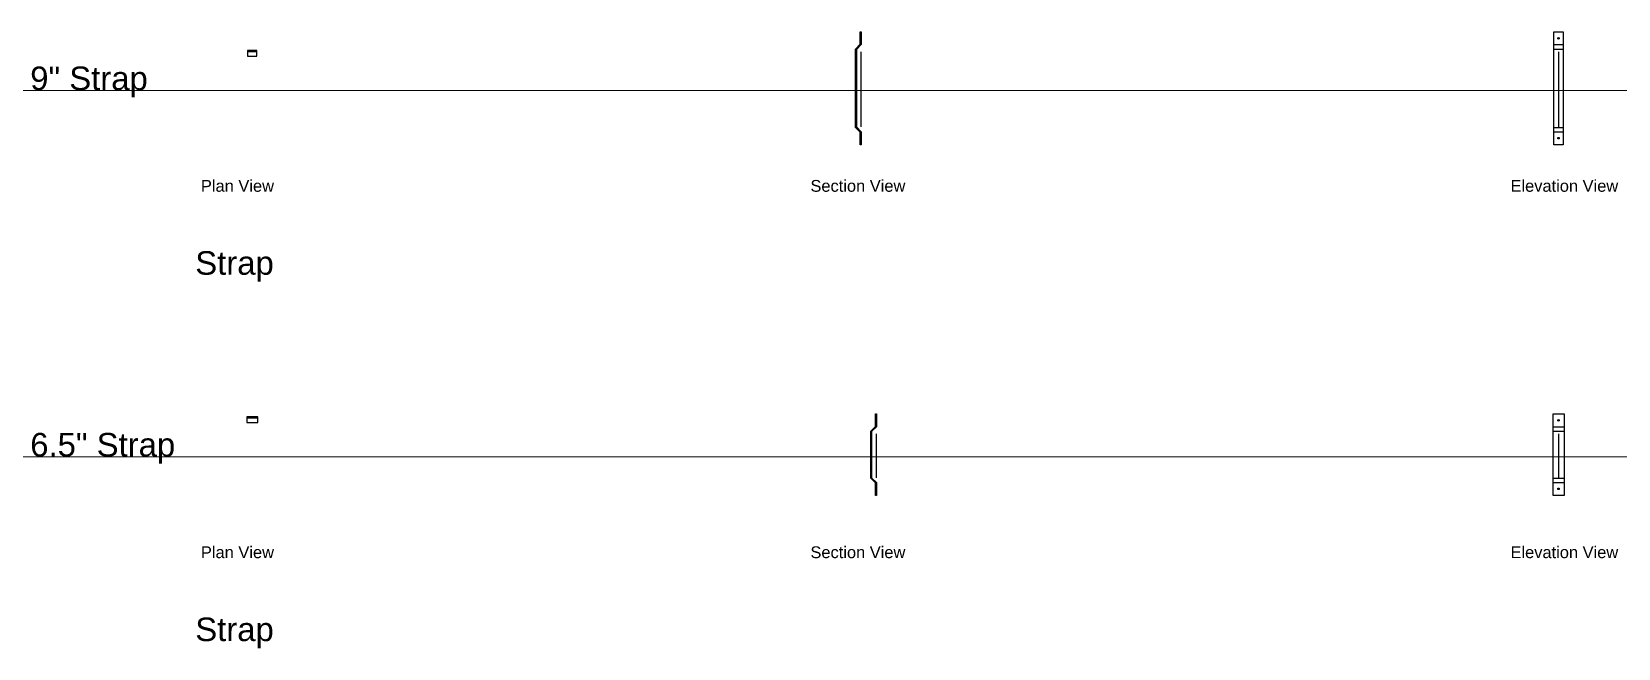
# Model space of a CAD drawing. Header units: inches. Extents: x -12 to 114, y -44 to 5.
import ezdxf
from ezdxf.enums import TextEntityAlignment as Align

# ---------------------------------------------------------------- set-up
doc = ezdxf.new("R2010")
doc.units = ezdxf.units.IN
doc.header["$LTSCALE"] = 48
doc.header["$MEASUREMENT"] = 0
doc.linetypes.add('PHANTOM2', pattern=[1.25, 0.625, -0.125, 0.125, -0.125, 0.125, -0.125])
doc.layers.add('G-Anno-Nplt', color=140, linetype='PHANTOM2', lineweight=18, plot=False)
doc.layers.add('G-Anno-Ttlb', color=213, linetype='Continuous', lineweight=50)
doc.styles.add('Arch-Dim', font='arial.ttf', dxfattribs={"width": 0.75})
doc.styles.add('RomanS', font='romans.shx')

# ---------------------------------------------------------------- blocks, each defined once
blk = doc.blocks.new('Anno_Title_T2')
at = {"color": 0, "linetype": 'ByBlock', "lineweight": -2, "style": 'RomanS'}
blk.add_attdef('TITLE', (0, 0.5), '', height=1.25, dxfattribs=at)
blk.add_attdef('SCALE', text='', height=0.75, dxfattribs=at).set_placement((0, -0.5), align=Align.TOP_LEFT)
blk = doc.blocks.new('AecDtl_9StrapPlan')
at = {"color": 0, "linetype": 'ByBlock', "lineweight": -2, "ltscale": 0.0625}
blk.add_lwpolyline([(-0.375, -0.078125), (0.375, -0.078125), (0.375, 0), (-0.375, 0)], close=True, dxfattribs=at)
blk.add_lwpolyline([(-0.375, -0.078125), (-0.375, -0.453125), (0.375, -0.453125), (0.375, -0.078125)], dxfattribs=at)
blk = doc.blocks.new('AecDtl_9StrapElevation')
at = {"color": 0, "linetype": 'ByBlock', "lineweight": -2, "ltscale": 0.0625}
blk.add_lwpolyline([(-0.38, 9), (0.37, 9), (0.37, 0), (-0.38, 0)], close=True, dxfattribs=at)
for points in [[(-0.38, 7.97), (0.37, 7.97)], [(-0.38, 7.62), (0.37, 7.62)], [(-0.38, 1.38), (0.37, 1.38)], [(-0.38, 1.03), (0.37, 1.03)]]:
    blk.add_lwpolyline(points, dxfattribs=at)
for centre in [(0, 8.48), (0, 0.52)]:
    blk.add_circle(centre, 0.0625, dxfattribs=at)
at = {"layer": 'DEFPOINTS'}
blk.add_line((0, 7.41), (0, 1.41), dxfattribs=at)
blk = doc.blocks.new('AecDtl_6.5StrapPlan')
at = {"color": 0, "linetype": 'ByBlock', "lineweight": -2, "ltscale": 0.0625}
blk.add_lwpolyline([(-0.4375, -0.078125), (0.4375, -0.078125), (0.4375, 0), (-0.4375, 0)], close=True, dxfattribs=at)
blk.add_lwpolyline([(-0.4375, -0.078125), (-0.4375, -0.453125), (0.4375, -0.453125), (0.4375, -0.078125)], dxfattribs=at)
blk = doc.blocks.new('AecDtl_9StrapSection')
at = {"color": 0, "linetype": 'ByBlock', "lineweight": -2, "ltscale": 0.0625}
blk.add_lwpolyline([(-0.45, 1.38), (-0.45, 7.62), (-0.08, 8), (-0.08, 9), (0, 9), (0, 7.97), (-0.38, 7.59), (-0.38, 1.41), (0, 1.03), (0, 0), (-0.08, 0), (-0.08, 1)], close=True, dxfattribs=at)
at = {"layer": 'DEFPOINTS'}
blk.add_line((-0.03, 7.41), (-0.03, 1.41), dxfattribs=at)
blk = doc.blocks.new('AecDtl_6.5StrapSection')
at = {"color": 0, "linetype": 'ByBlock', "lineweight": -2, "ltscale": 0.0625}
blk.add_lwpolyline([(-0.45, 1.38), (-0.45, 5.12), (-0.08, 5.5), (-0.08, 6.5), (0, 6.5), (0, 5.47), (-0.38, 5.09), (-0.38, 1.41), (0, 1.03), (0, 0), (-0.08, 0), (-0.08, 1)], close=True, dxfattribs=at)
at = {"layer": 'DEFPOINTS'}
blk.add_line((-0.03, 4.91), (-0.03, 1.41), dxfattribs=at)
blk = doc.blocks.new('AecDtl_6.5StrapElevation')
at = {"color": 0, "linetype": 'ByBlock', "lineweight": -2, "ltscale": 0.0625}
blk.add_lwpolyline([(-0.44, 6.5), (0.44, 6.5), (0.44, 0), (-0.44, 0)], close=True, dxfattribs=at)
for points in [[(-0.44, 5.47), (0.44, 5.47)], [(-0.44, 5.12), (0.44, 5.12)], [(-0.44, 1.38), (0.44, 1.38)], [(-0.44, 1.03), (0.44, 1.03)]]:
    blk.add_lwpolyline(points, dxfattribs=at)
for centre in [(0, 5.98), (0, 0.52)]:
    blk.add_circle(centre, 0.0625, dxfattribs=at)
at = {"layer": 'DEFPOINTS'}
blk.add_line((0, 4.91), (0, 1.41), dxfattribs=at)

msp = doc.modelspace()

# ---------------------------------------------------------------- linework, layer by layer
at = {"layer": 'G-Anno-Nplt', "linetype": 'Continuous'}
for p in [(0, 0), (0, -29.19)]:
    msp.add_xline(p, (1, 0), dxfattribs=at)

# ---------------------------------------------------------------- block references
for name, p in [('AecDtl_9StrapSection', (53.72, -4.31)), ('AecDtl_9StrapElevation', (109.32, -4.31)), ('AecDtl_9StrapPlan', (5.16, 3.2)), ('AecDtl_6.5StrapPlan', (5.16, -25.99)), ('AecDtl_6.5StrapSection', (54.93, -32.25)), ('AecDtl_6.5StrapElevation', (109.32, -32.25))]:
    msp.add_blockref(name, p)
at = {"layer": 'G-Anno-Ttlb'}
ref = msp.add_blockref('Anno_Title_T2', (-12.54, -0.71), dxfattribs=dict(at, xscale=1.5, yscale=1.5, zscale=1.5))
ref.add_attrib('TITLE', '9" Strap', (-12.54, 0.04), dxfattribs={"layer": '0', "color": 0, "linetype": 'ByBlock', "lineweight": -2, "height": 1.875, "style": 'Arch-Dim'})
ref = msp.add_blockref('Anno_Title_T2', (1.07, -8.44), dxfattribs=dict(at, xscale=0.75, yscale=0.75, zscale=0.75))
ref.add_attrib('TITLE', 'Plan View', (1.07, -8.06), dxfattribs={"layer": '0', "color": 0, "linetype": 'ByBlock', "lineweight": -2, "height": 0.938, "style": 'Arch-Dim'})
ref = msp.add_blockref('Anno_Title_T2', (49.67, -8.44), dxfattribs=dict(at, xscale=0.75, yscale=0.75, zscale=0.75))
ref.add_attrib('TITLE', 'Section View', (49.67, -8.06), dxfattribs={"layer": '0', "color": 0, "linetype": 'ByBlock', "lineweight": -2, "height": 0.9375, "style": 'Arch-Dim'})
ref = msp.add_blockref('Anno_Title_T2', (105.49, -8.44), dxfattribs=dict(at, xscale=0.75, yscale=0.75, zscale=0.75))
ref.add_attrib('TITLE', 'Elevation View', (105.49, -8.06), dxfattribs={"layer": '0', "color": 0, "linetype": 'ByBlock', "lineweight": -2, "height": 0.9375, "style": 'Arch-Dim'})
ref = msp.add_blockref('Anno_Title_T2', (0.62, -15.42), dxfattribs=dict(at, xscale=1.5, yscale=1.5, zscale=1.5))
ref.add_attrib('TITLE', 'Strap', (0.62, -14.67), dxfattribs={"layer": '0', "color": 0, "linetype": 'ByBlock', "lineweight": -2, "height": 1.875, "style": 'Arch-Dim'})
ref = msp.add_blockref('Anno_Title_T2', (-12.54, -29.9), dxfattribs=dict(at, xscale=1.5, yscale=1.5, zscale=1.5))
ref.add_attrib('TITLE', '6.5" Strap', (-12.54, -29.15), dxfattribs={"layer": '0', "color": 0, "linetype": 'ByBlock', "lineweight": -2, "height": 1.875, "style": 'Arch-Dim'})
ref = msp.add_blockref('Anno_Title_T2', (1.07, -37.63), dxfattribs=dict(at, xscale=0.75, yscale=0.75, zscale=0.75))
ref.add_attrib('TITLE', 'Plan View', (1.07, -37.25), dxfattribs={"layer": '0', "color": 0, "linetype": 'ByBlock', "lineweight": -2, "height": 0.938, "style": 'Arch-Dim'})
ref = msp.add_blockref('Anno_Title_T2', (49.67, -37.63), dxfattribs=dict(at, xscale=0.75, yscale=0.75, zscale=0.75))
ref.add_attrib('TITLE', 'Section View', (49.67, -37.25), dxfattribs={"layer": '0', "color": 0, "linetype": 'ByBlock', "lineweight": -2, "height": 0.9375, "style": 'Arch-Dim'})
ref = msp.add_blockref('Anno_Title_T2', (105.49, -37.63), dxfattribs=dict(at, xscale=0.75, yscale=0.75, zscale=0.75))
ref.add_attrib('TITLE', 'Elevation View', (105.49, -37.25), dxfattribs={"layer": '0', "color": 0, "linetype": 'ByBlock', "lineweight": -2, "height": 0.9375, "style": 'Arch-Dim'})
ref = msp.add_blockref('Anno_Title_T2', (0.62, -44.61), dxfattribs=dict(at, xscale=1.5, yscale=1.5, zscale=1.5))
ref.add_attrib('TITLE', 'Strap', (0.62, -43.86), dxfattribs={"layer": '0', "color": 0, "linetype": 'ByBlock', "lineweight": -2, "height": 1.875, "style": 'Arch-Dim'})

doc.saveas('drawing.dxf')
